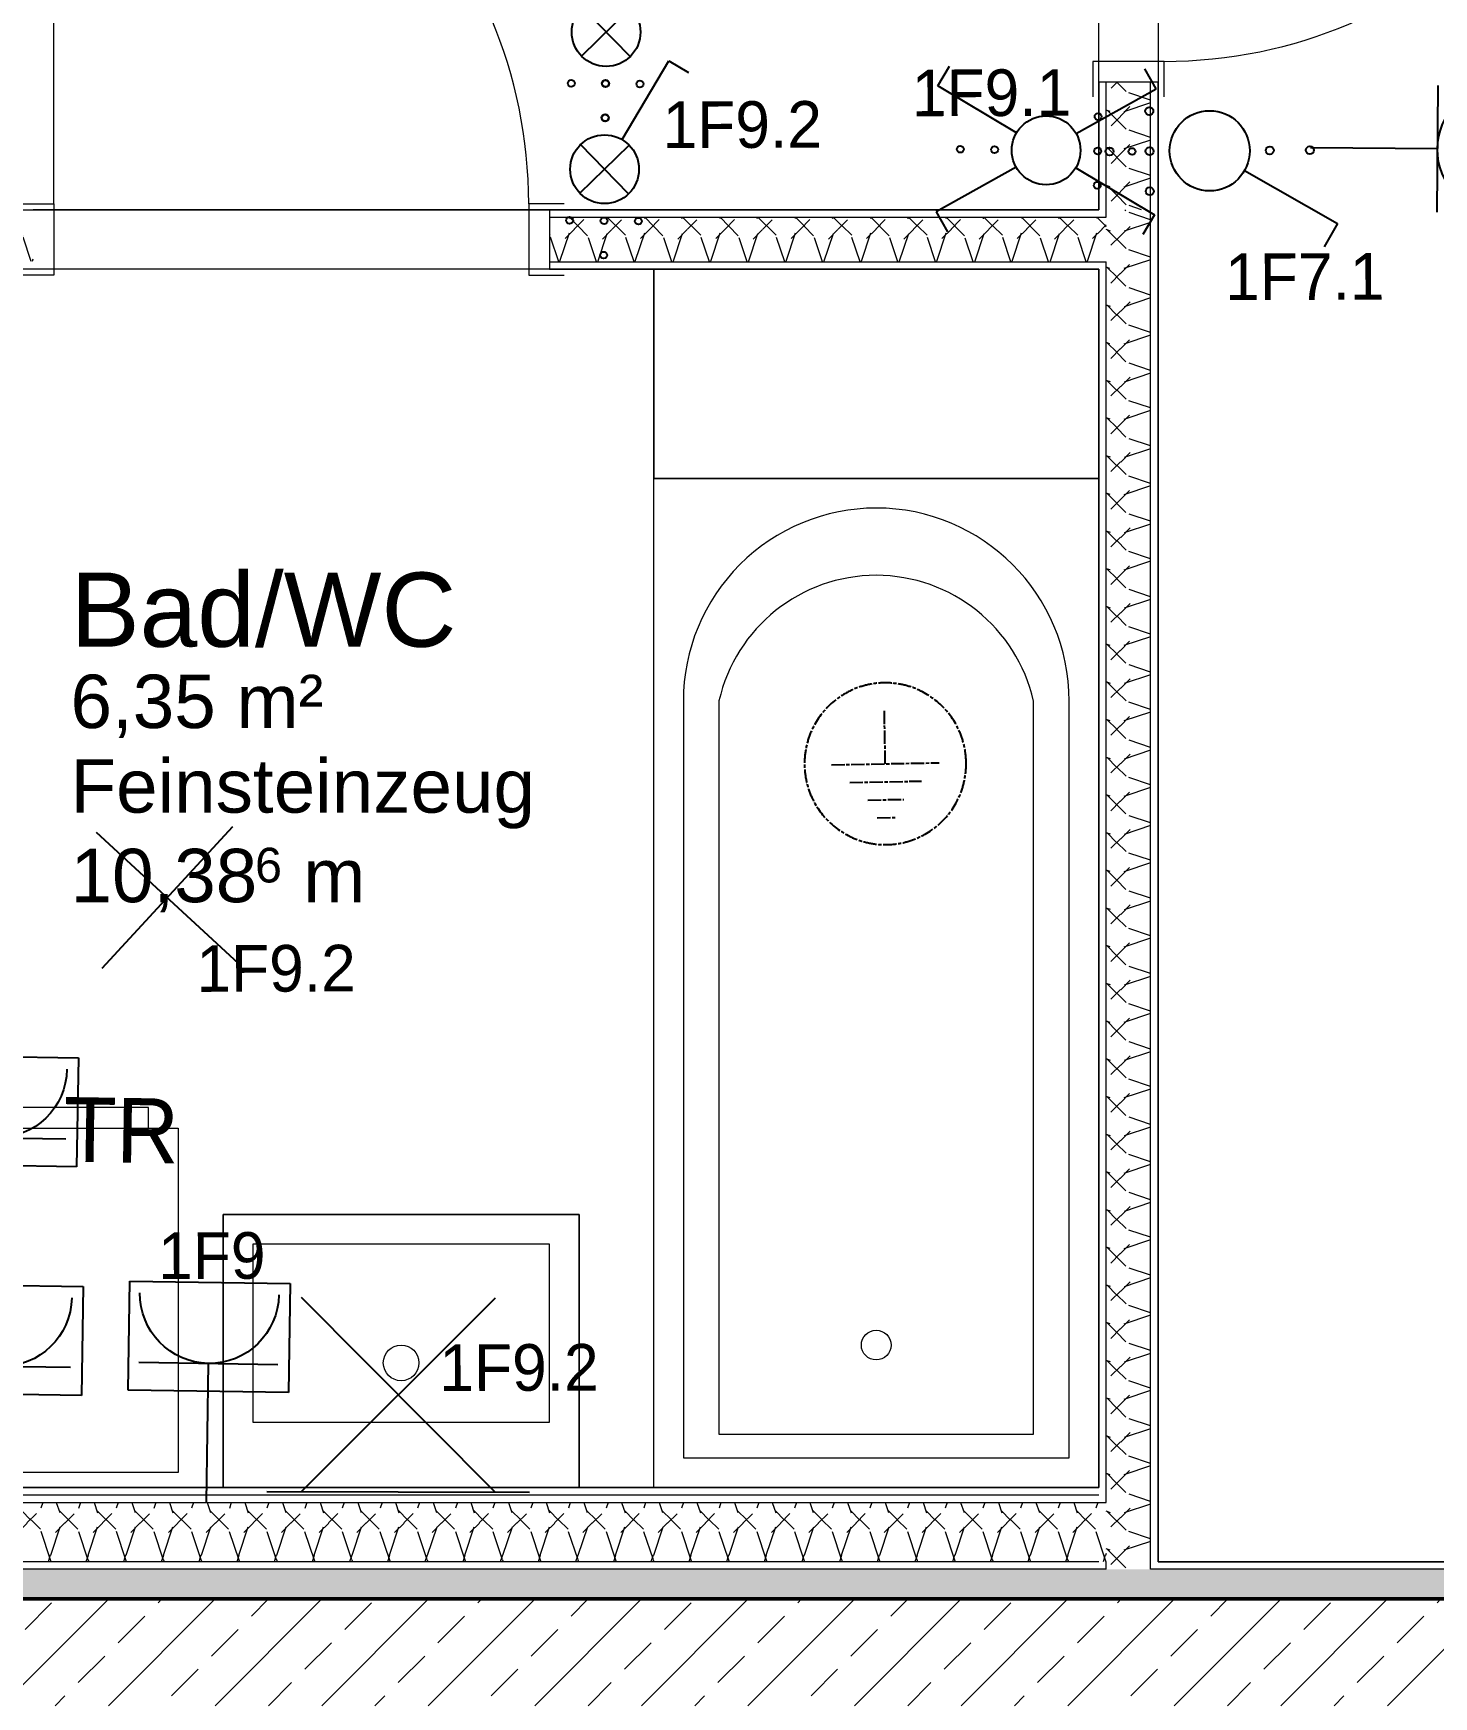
# Model space of a CAD drawing. Header units: metres. Extents: x -17679 to 22565, y -12299 to 33430.
# Drawn here: x 6435 to 8795, y 13222 to 16024 of the extents above; entities that cross this region are included whole.
import ezdxf
from ezdxf.enums import TextEntityAlignment as Align

# ---------------------------------------------------------------- set-up
doc = ezdxf.new("R2010")
doc.units = ezdxf.units.M
doc.linetypes.add('ACAD_ISO08W100', pattern=[36, 24, -3, 6, -3])
doc.layers.get('0').update_dxf_attribs({"color": 252})
for name, color, linetype, lineweight in [('A_Decken', 8, 'Continuous', 13), ('A_Raeume_', 7, 'Continuous', 5), ('A_Raeume_Beschriftung_', 7, 'Continuous', 9), ('A_Sanitaer', 3, 'Continuous', 13), ('A_Tueren', 31, 'Continuous', 13), ('A_Waende', 7, 'Continuous', 13)]:
    doc.layers.add(name, color=color, linetype=linetype, lineweight=lineweight)
doc.layers.add('E_ERDUNG', color=150, linetype='ACAD_ISO08W100', true_color=0x0f87ff)
doc.layers.add('E_Steckdose+Schalter', color=150, linetype='Continuous', true_color=0x0b6cf4)
doc.layers.add('ET_LEGENDE - Wohnung$0$800_KO_HI____L', color=130, linetype='Continuous')
doc.styles.add('Arial_2', font='arial.ttf', dxfattribs={"height": 0.09})
doc.styles.add('Arial_3', font='arial.ttf', dxfattribs={"height": 0.05849})
doc.styles.add('Arial_4', font='arial.ttf', dxfattribs={"height": 0.125})
doc.styles.add('ET_LEGENDE - Wohnung$0$ROMANS', font='romans.shx', dxfattribs={"width": 0.6})

# ---------------------------------------------------------------- blocks, each defined once
blk = doc.blocks.new('*U548')
for p, q in [((25, 43.3), (91.7, 158.8)), ((91.7, 158.8), (120.5, 142.1)), ((-35.4, -35.4), (35.4, 35.4)), ((35.4, -35.4), (-35.4, 35.4))]:
    blk.add_line(p, q)
blk.add_circle((0, 0), 50)
at = {"layer": 'ET_LEGENDE - Wohnung$0$800_KO_HI____L'}
for centre in [(0, 125), (0, 75), (-50, -75), (0, -75), (50, -75), (0, -125)]:
    blk.add_circle(centre, 5, dxfattribs=at)
at = {"style": 'ET_LEGENDE - Wohnung$0$ROMANS', "width": 0.6, "flags": 1}
for tag, p in [('RAUMBUCHNUMMER', (-0.2, -465.7)), ('ANLAGE', (-0.2, -615.7))]:
    blk.add_attdef(tag, text='', height=100, dxfattribs=at).set_placement(p, align=Align.MIDDLE)
for tag, p in [('TEILANLAGE_NR', (-0.2, -765.7)), ('KOMPONENTE', (-0.2, -915.7)), ('KOMPONENTE_NR', (-0.2, -1065.7)), ('BEZEICHNUNG', (-0.2, -1215.7)), ('TYP', (-0.2, -1365.7)), ('HERSTELLER', (-0.2, -1515.7)), ('MODEL', (-0.2, -1665.7)), ('LEISTUNG_MAX', (-0.2, -1815.7)), ('SPEZIFISCH_1', (-0.2, -1965.7)), ('SPEZIFISCH_2', (-0.2, -2115.7)), ('SPEZIFISCH_3', (-0.2, -2265.7)), ('SPEZIFISCH_4', (-0.2, -2415.7)), ('SPEZIFISCH_5', (-0.2, -2565.7)), ('GEWERKE_CODE', (-0.2, -2715.7)), ('LV_POS', (-0.2, -2865.7)), ('ZAEHLER', (-0.2, -3015.7)), ('PLATZHALTER_1', (-0.2, -3165.7)), ('PLATZHALTER_2', (-0.2, -3315.7)), ('PLATZHALTER_3', (-0.2, -3465.7)), ('JOBLISTE_VDMA', (-0.2, -3615.7)), ('ET_SPEZIFISCH_1', (-0.2, -3765.7)), ('ET_SPEZIFISCH_2', (-0.2, -3915.7)), ('ET_SPEZIFISCH_3', (-0.2, -4065.7)), ('ET_SPEZIFISCH_4', (-0.2, -4215.7)), ('ET_SPEZIFISCH_5', (-0.2, -4365.7)), ('ET_SPEZIFISCH_6', (-0.2, -4515.7)), ('ET_SPEZIFISCH_7', (-0.2, -4665.7))]:
    blk.add_attdef(tag, text='', height=100, dxfattribs=at).set_placement(p, align=Align.MIDDLE_CENTER)
blk = doc.blocks.new('*U550')
for p, q in [((-91.7, 158.8), (-120.5, 142.1)), ((-25, 43.3), (-91.7, 158.8)), ((25, 43.3), (91.7, 158.8)), ((91.7, 158.8), (120.5, 142.1)), ((-25, -43.3), (-91.7, -158.8)), ((25, -43.3), (91.7, -158.8)), ((-91.7, -158.8), (-120.5, -142.1)), ((91.7, -158.8), (120.5, -142.1))]:
    blk.add_line(p, q)
blk.add_circle((0, 0), 50)
at = {"layer": 'ET_LEGENDE - Wohnung$0$800_KO_HI____L'}
for centre in [(0, 125), (0, 75), (-50, -75), (0, -75), (50, -75), (0, -125)]:
    blk.add_circle(centre, 5, dxfattribs=at)
at = {"style": 'ET_LEGENDE - Wohnung$0$ROMANS', "width": 0.6, "flags": 1}
for tag, p in [('RAUMBUCHNUMMER', (-0.2, -465.7)), ('ANLAGE', (-0.2, -615.7))]:
    blk.add_attdef(tag, text='', height=100, dxfattribs=at).set_placement(p, align=Align.MIDDLE)
for tag, p in [('TEILANLAGE_NR', (-0.2, -765.7)), ('KOMPONENTE', (-0.2, -915.7)), ('KOMPONENTE_NR', (-0.2, -1065.7)), ('BEZEICHNUNG', (-0.2, -1215.7)), ('TYP', (-0.2, -1365.7)), ('HERSTELLER', (-0.2, -1515.7)), ('MODEL', (-0.2, -1665.7)), ('LEISTUNG_MAX', (-0.2, -1815.7)), ('SPEZIFISCH_1', (-0.2, -1965.7)), ('SPEZIFISCH_2', (-0.2, -2115.7)), ('SPEZIFISCH_3', (-0.2, -2265.7)), ('SPEZIFISCH_4', (-0.2, -2415.7)), ('SPEZIFISCH_5', (-0.2, -2565.7)), ('GEWERKE_CODE', (-0.2, -2715.7)), ('LV_POS', (-0.2, -2865.7)), ('ZAEHLER', (-0.2, -3015.7)), ('PLATZHALTER_1', (-0.2, -3165.7)), ('PLATZHALTER_2', (-0.2, -3315.7)), ('PLATZHALTER_3', (-0.2, -3465.7)), ('JOBLISTE_VDMA', (-0.2, -3615.7)), ('ET_SPEZIFISCH_1', (-0.2, -3765.7)), ('ET_SPEZIFISCH_2', (-0.2, -3915.7)), ('ET_SPEZIFISCH_3', (-0.2, -4065.7)), ('ET_SPEZIFISCH_4', (-0.2, -4215.7)), ('ET_SPEZIFISCH_5', (-0.2, -4365.7)), ('ET_SPEZIFISCH_6', (-0.2, -4515.7)), ('ET_SPEZIFISCH_7', (-0.2, -4665.7))]:
    blk.add_attdef(tag, text='', height=100, dxfattribs=at).set_placement(p, align=Align.MIDDLE_CENTER)
blk = doc.blocks.new('*U547')
for p, q in [((0, 0), (0, 97.7)), ((-97.7, 0), (97.7, 0)), ((-65.1, -32.6), (65.1, -32.6)), ((-32.6, -65.1), (32.6, -65.1)), ((-16.3, -97.7), (16.3, -97.7))]:
    blk.add_line(p, q)
blk.add_ellipse((0, 0), major_axis=(-103.6, 103.6), ratio=1, start_param=3.926991, end_param=10.210176)
at = {"style": 'ET_LEGENDE - Wohnung$0$ROMANS', "width": 0.6, "flags": 1}
for tag, p in [('RAUMBUCHNUMMER', (0, -425)), ('ANLAGE', (0, -575))]:
    blk.add_attdef(tag, text='', height=100, dxfattribs=at).set_placement(p, align=Align.MIDDLE)
for tag, p in [('TEILANLAGE_NR', (0, -725)), ('KOMPONENTE', (0, -875)), ('KOMPONENTE_NR', (0, -1025)), ('BEZEICHNUNG', (0, -1175)), ('TYP', (0, -1325)), ('HERSTELLER', (0, -1475)), ('MODEL', (0, -1625)), ('LEISTUNG_MAX', (0, -1775)), ('SPEZIFISCH_1', (0, -1925)), ('SPEZIFISCH_2', (0, -2075)), ('SPEZIFISCH_3', (0, -2225)), ('SPEZIFISCH_4', (0, -2375)), ('SPEZIFISCH_5', (0, -2525)), ('GEWERKE_CODE', (0, -2675)), ('LV_POS', (0, -2825)), ('ZAEHLER', (0, -2975)), ('PLATZHALTER_1', (0, -3125)), ('PLATZHALTER_2', (0, -3275)), ('PLATZHALTER_3', (0, -3425)), ('JOBLISTE_VDMA', (0, -3575)), ('ET_SPEZIFISCH_1', (0, -3725)), ('ET_SPEZIFISCH_2', (0, -3875)), ('ET_SPEZIFISCH_3', (0, -4025)), ('ET_SPEZIFISCH_4', (0, -4175)), ('ET_SPEZIFISCH_5', (0, -4325)), ('ET_SPEZIFISCH_6', (0, -4475)), ('ET_SPEZIFISCH_7', (0, -4625))]:
    blk.add_attdef(tag, text='', height=100, dxfattribs=at).set_placement(p, align=Align.MIDDLE_CENTER)
blk = doc.blocks.new('*U557')
for p, q in [((71.8, 72.9), (-72.6, 72.9)), ((-72.6, 72.9), (-72.6, -25.1)), ((71.8, -25.1), (71.8, 72.9)), ((62.5, 0), (-62.5, 0)), ((0, 0), (0, -125)), ((-72.6, -25.1), (71.8, -25.1))]:
    blk.add_line(p, q)
blk.add_arc((0, 62.5), 62.5, 180, 0)
at = {"style": 'ET_LEGENDE - Wohnung$0$ROMANS', "width": 0.8, "flags": 1}
for tag, p in [('RAUMBUCHNUMMER', (0, -425)), ('ANLAGE', (0, -595.4)), ('TEILANLAGE_NR', (0, -755.5)), ('KOMPONENTE', (0, -901.3)), ('KOMPONENTE_NR', (0, -1063.3)), ('BEZEICHNUNG', (0, -1205.6)), ('TYP', (0, -1346.7)), ('HERSTELLER', (0, -1514.1)), ('MODEL', (0, -1677.3)), ('LEISTUNG_MAX', (0, -1851.5)), ('SPEZIFISCH_1', (0, -2012.8)), ('SPEZIFISCH_2', (0, -2200)), ('SPEZIFISCH_3', (0, -2374.2)), ('SPEZIFISCH_4', (0, -2548.5)), ('SPEZIFISCH_5', (0, -2722.7)), ('GEWERKE_CODE', (0, -2897)), ('LV_POS', (0, -3071.2)), ('ZAEHLER', (0, -3245.5)), ('PLATZHALTER_1', (0, -3419.7)), ('PLATZHALTER_2', (0, -3594)), ('PLATZHALTER_3', (0, -3768.2)), ('JOBLISTE_VDMA', (0, -3942.5))]:
    blk.add_attdef(tag, text='', height=100, dxfattribs=at).set_placement(p, align=Align.MIDDLE)
blk = doc.blocks.new('*U546')
for p, q in [((-70.7, -70.7), (70.7, 70.7)), ((70.7, -70.7), (-70.7, 70.7)), ((-95.7, -70.7), (95.7, -70.7))]:
    blk.add_line(p, q)
at = {"style": 'ET_LEGENDE - Wohnung$0$ROMANS', "width": 0.6, "flags": 1}
for tag, p in [('RAUMBUCHNUMMER', (0, -400)), ('ANLAGE', (0, -550))]:
    blk.add_attdef(tag, text='', height=100, dxfattribs=at).set_placement(p, align=Align.MIDDLE)
for tag, p in [('TEILANLAGE_NR', (0, -700)), ('KOMPONENTE', (0, -850)), ('KOMPONENTE_NR', (0, -1000)), ('BEZEICHNUNG', (0, -1150)), ('TYP', (0, -1300)), ('HERSTELLER', (0, -1450)), ('MODEL', (0, -1600)), ('LEISTUNG_MAX', (0, -1750)), ('SPEZIFISCH_1', (0, -1900)), ('SPEZIFISCH_2', (0, -2050)), ('SPEZIFISCH_3', (0, -2200)), ('SPEZIFISCH_4', (0, -2350)), ('SPEZIFISCH_5', (0, -2500)), ('GEWERKE_CODE', (0, -2650)), ('LV_POS', (0, -2800)), ('ZAEHLER', (0, -2950)), ('PLATZHALTER_1', (0, -3100)), ('PLATZHALTER_2', (0, -3250)), ('PLATZHALTER_3', (0, -3400)), ('JOBLISTE_VDMA', (0, -3550)), ('ET_SPEZIFISCH_1', (0, -3700)), ('ET_SPEZIFISCH_2', (0, -3850)), ('ET_SPEZIFISCH_3', (0, -4000)), ('ET_SPEZIFISCH_4', (0, -4150)), ('ET_SPEZIFISCH_5', (0, -4300)), ('ET_SPEZIFISCH_6', (0, -4450)), ('ET_SPEZIFISCH_7', (0, -4600))]:
    blk.add_attdef(tag, text='', height=100, dxfattribs=at).set_placement(p, align=Align.MIDDLE_CENTER)
blk = doc.blocks.new('*U543')
for p, q in [((-70.7, -70.7), (70.7, 70.7)), ((70.7, -70.7), (-70.7, 70.7))]:
    blk.add_line(p, q)
at = {"style": 'ET_LEGENDE - Wohnung$0$ROMANS', "width": 0.6, "flags": 1}
for tag, p in [('RAUMBUCHNUMMER', (0, -400)), ('ANLAGE', (0, -550))]:
    blk.add_attdef(tag, text='', height=100, dxfattribs=at).set_placement(p, align=Align.MIDDLE)
for tag, p in [('TEILANLAGE_NR', (0, -700)), ('KOMPONENTE', (0, -850)), ('KOMPONENTE_NR', (0, -1000)), ('BEZEICHNUNG', (0, -1150)), ('TYP', (0, -1300)), ('HERSTELLER', (0, -1450)), ('MODEL', (0, -1600)), ('LEISTUNG_MAX', (0, -1750)), ('SPEZIFISCH_1', (0, -1900)), ('SPEZIFISCH_2', (0, -2050)), ('SPEZIFISCH_3', (0, -2200)), ('SPEZIFISCH_4', (0, -2350)), ('SPEZIFISCH_5', (0, -2500)), ('GEWERKE_CODE', (0, -2650)), ('LV_POS', (0, -2800)), ('ZAEHLER', (0, -2950)), ('PLATZHALTER_1', (0, -3100)), ('PLATZHALTER_2', (0, -3250)), ('PLATZHALTER_3', (0, -3400)), ('JOBLISTE_VDMA', (0, -3550)), ('ET_SPEZIFISCH_1', (0, -3700)), ('ET_SPEZIFISCH_2', (0, -3850)), ('ET_SPEZIFISCH_3', (0, -4000)), ('ET_SPEZIFISCH_4', (0, -4150)), ('ET_SPEZIFISCH_5', (0, -4300)), ('ET_SPEZIFISCH_6', (0, -4450)), ('ET_SPEZIFISCH_7', (0, -4600))]:
    blk.add_attdef(tag, text='', height=100, dxfattribs=at).set_placement(p, align=Align.MIDDLE_CENTER)
blk = doc.blocks.new('*U534')
for p, q in [((25, 43.3), (91.7, 158.8)), ((91.7, 158.8), (120.5, 142.1))]:
    blk.add_line(p, q)
blk.add_circle((0, 0), 50)
at = {"layer": 'ET_LEGENDE - Wohnung$0$800_KO_HI____L'}
for centre in [(0, 125), (0, 75), (-50, -75), (0, -75), (50, -75), (0, -125)]:
    blk.add_circle(centre, 5, dxfattribs=at)
at = {"style": 'ET_LEGENDE - Wohnung$0$ROMANS', "width": 0.6, "flags": 1}
for tag, p in [('RAUMBUCHNUMMER', (-0.2, -465.7)), ('ANLAGE', (-0.2, -615.7))]:
    blk.add_attdef(tag, text='', height=100, dxfattribs=at).set_placement(p, align=Align.MIDDLE)
for tag, p in [('TEILANLAGE_NR', (-0.2, -765.7)), ('KOMPONENTE', (-0.2, -915.7)), ('KOMPONENTE_NR', (-0.2, -1065.7)), ('BEZEICHNUNG', (-0.2, -1215.7)), ('TYP', (-0.2, -1365.7)), ('HERSTELLER', (-0.2, -1515.7)), ('MODEL', (-0.2, -1665.7)), ('LEISTUNG_MAX', (-0.2, -1815.7)), ('SPEZIFISCH_1', (-0.2, -1965.7)), ('SPEZIFISCH_2', (-0.2, -2115.7)), ('SPEZIFISCH_3', (-0.2, -2265.7)), ('SPEZIFISCH_4', (-0.2, -2415.7)), ('SPEZIFISCH_5', (-0.2, -2565.7)), ('GEWERKE_CODE', (-0.2, -2715.7)), ('LV_POS', (-0.2, -2865.7)), ('ZAEHLER', (-0.2, -3015.7)), ('PLATZHALTER_1', (-0.2, -3165.7)), ('PLATZHALTER_2', (-0.2, -3315.7)), ('PLATZHALTER_3', (-0.2, -3465.7)), ('JOBLISTE_VDMA', (-0.2, -3615.7)), ('ET_SPEZIFISCH_1', (-0.2, -3765.7)), ('ET_SPEZIFISCH_2', (-0.2, -3915.7)), ('ET_SPEZIFISCH_3', (-0.2, -4065.7)), ('ET_SPEZIFISCH_4', (-0.2, -4215.7)), ('ET_SPEZIFISCH_5', (-0.2, -4365.7)), ('ET_SPEZIFISCH_6', (-0.2, -4515.7)), ('ET_SPEZIFISCH_7', (-0.2, -4665.7))]:
    blk.add_attdef(tag, text='', height=100, dxfattribs=at).set_placement(p, align=Align.MIDDLE_CENTER)
blk = doc.blocks.new('*U553')
for p, q in [((62.5, 0), (-62.5, 0)), ((0, 0), (0, -125))]:
    blk.add_line(p, q)
blk.add_arc((0, 62.5), 62.5, 180, 0)
at = {"style": 'ET_LEGENDE - Wohnung$0$ROMANS', "width": 0.8, "flags": 1}
for tag, p in [('RAUMBUCHNUMMER', (0, -425)), ('ANLAGE', (0, -595.4)), ('TEILANLAGE_NR', (0, -755.5)), ('KOMPONENTE', (0, -901.3)), ('KOMPONENTE_NR', (0, -1063.3)), ('BEZEICHNUNG', (0, -1205.6)), ('TYP', (0, -1346.7)), ('HERSTELLER', (0, -1514.1)), ('MODEL', (0, -1677.3)), ('LEISTUNG_MAX', (0, -1851.5)), ('SPEZIFISCH_1', (0, -2012.8)), ('SPEZIFISCH_2', (0, -2200)), ('SPEZIFISCH_3', (0, -2374.2)), ('SPEZIFISCH_4', (0, -2548.5)), ('SPEZIFISCH_5', (0, -2722.7)), ('GEWERKE_CODE', (0, -2897)), ('LV_POS', (0, -3071.2)), ('ZAEHLER', (0, -3245.5)), ('PLATZHALTER_1', (0, -3419.7)), ('PLATZHALTER_2', (0, -3594)), ('PLATZHALTER_3', (0, -3768.2)), ('JOBLISTE_VDMA', (0, -3942.5)), ('ET_SPEZIFISCH_1', (0, -4116.7)), ('ET_SPEZIFISCH_2', (0, -4291)), ('ET_SPEZIFISCH_3', (0, -4465.2)), ('ET_SPEZIFISCH_4', (0, -4639.5)), ('ET_SPEZIFISCH_5', (0, -4813.7)), ('ET_SPEZIFISCH_6', (0, -4988)), ('ET_SPEZIFISCH_7', (0, -5162.2))]:
    blk.add_attdef(tag, text='', height=100, dxfattribs=at).set_placement(p, align=Align.MIDDLE)
blk = doc.blocks.new('UZ_D1 - SL_0800x2000_Zimmertür_Stahlzarge_GK-7175508-263_PP_03DG_BT2')
at = {"layer": 'A_Tueren', "lineweight": 5}
for p, q in [((-0.4, 0.06), (-0.46, 0.06)), ((-0.4, -0.06), (-0.4, 0.06)), ((0.4, 0.06), (0.46, 0.06)), ((0.4, -0.06), (0.4, 0.06)), ((-0.46, -0.06), (-0.4, -0.06)), ((0.46, -0.06), (0.4, -0.06)), ((0.4, -0.06), (0.4, -0.86))]:
    blk.add_line(p, q, dxfattribs=at)
blk.add_arc((0.4, -0.06), 0.8, 180, 270, dxfattribs=at)
blk = doc.blocks.new('UZ_D1 - SL_0800x2000_Zimmertür_Stahlzarge_GK-7175309-263_PP_03DG_BT2')
at = {"layer": 'A_Tueren', "lineweight": 5}
for p, q in [((-0.4, 0.06), (-0.46, 0.06)), ((-0.4, -0.06), (-0.4, 0.06)), ((0.4, 0.06), (0.46, 0.06)), ((0.4, -0.06), (0.4, 0.06)), ((-0.46, -0.06), (-0.4, -0.06)), ((0.46, -0.06), (0.4, -0.06)), ((0.4, -0.06), (0.4, -0.86))]:
    blk.add_line(p, q, dxfattribs=at)
blk.add_arc((0.4, -0.06), 0.8, 180, 270, dxfattribs=at)
blk = doc.blocks.new('Sani_Badewanne - 750x1700-11579142-263_PP_03DG_BT2')
at = {"layer": 'A_Sanitaer', "lineweight": 5}
for p, q in [((0.375, 0), (0.375, -1.7)), ((0.375, 0), (0.375, -1.7)), ((0.375, -1.7), (-0.375, -1.7)), ((0.375, -1.7), (-0.375, -1.7))]:
    blk.add_line(p, q, dxfattribs=at)
at = {"layer": 'A_Sanitaer'}
for p, q in [((0.375, 0), (0.375, -1.7)), ((0.325, -0.05), (-0.325, -0.05)), ((-0.325, -0.05), (-0.325, -1.325)), ((0.325, -1.325), (0.325, -0.05)), ((-0.265, -0.09), (-0.265, -1.325)), ((0.265, -0.09), (-0.265, -0.09)), ((0.265, -1.325), (0.265, -0.09)), ((0.375, -1.7), (-0.375, -1.7)), ((0.375, -1.7), (-0.375, -1.7)), ((-0.375, -1.7), (-0.375, -2.0525)), ((-0.375, -2.0525), (-0.375, -1.7)), ((-0.375, -1.7), (0.375, -1.7)), ((0.375, -2.0525), (0.375, -1.7)), ((0.375, -1.7), (0.375, -2.0525)), ((0.375, -2.0525), (-0.375, -2.0525))]:
    blk.add_line(p, q, dxfattribs=at)
blk.add_circle((0, -0.24), 0.025, dxfattribs=at)
for centre, radius, start, end in [((0, -1.325), 0.325, 180, 270), ((0, -1.265), 0.2717, 192.7575, 270), ((0, -1.265), 0.2717, 270, 347.2425), ((0, -1.325), 0.325, 270, 0)]:
    blk.add_arc(centre, radius, start, end, dxfattribs=at)
blk = doc.blocks.new('Sani_Waschmaschine - 600x600-V33-263_PP_03DG_BT2')
at = {"layer": 'A_Sanitaer'}
for p, q in [((0.0175, 0.0484), (0.0175, 0.0134)), ((0.0238, 0.0484), (0.0175, 0.0484)), ((0.5175, 0.0484), (0.0175, 0.0484)), ((0.0423, 0.0484), (0.0238, 0.0484)), ((0.0721, 0.0484), (0.0423, 0.0484)), ((0.1116, 0.0484), (0.0721, 0.0484)), ((0.159, 0.0484), (0.1116, 0.0484)), ((0.2119, 0.0484), (0.159, 0.0484)), ((0.2675, 0.0484), (0.2119, 0.0484)), ((0.3231, 0.0484), (0.2675, 0.0484)), ((0.376, 0.0484), (0.3231, 0.0484)), ((0.4234, 0.0484), (0.376, 0.0484)), ((0.463, 0.0484), (0.4234, 0.0484)), ((0.4928, 0.0484), (0.463, 0.0484)), ((0.5112, 0.0484), (0.4928, 0.0484)), ((0.5175, 0.0484), (0.5112, 0.0484)), ((0.5175, 0.0134), (0.5175, 0.0484)), ((-0.0325, 0.0134), (0.5675, 0.0134)), ((-0.0325, -0.5666), (-0.0325, 0.0134)), ((0.0175, 0.0134), (0.1116, 0.0134)), ((0.0175, 0.0134), (0.0238, 0.0134)), ((0.0238, 0.0134), (0.0423, 0.0134)), ((0.0423, 0.0134), (0.0721, 0.0134)), ((0.0721, 0.0134), (0.1116, 0.0134)), ((0.1116, 0.0134), (0.159, 0.0134)), ((0.1116, 0.0134), (0.159, 0.0134)), ((0.159, 0.0134), (0.2119, 0.0134)), ((0.159, 0.0134), (0.2119, 0.0134)), ((0.2119, 0.0134), (0.2675, 0.0134)), ((0.2119, 0.0134), (0.2675, 0.0134)), ((0.2675, 0.0134), (0.3231, 0.0134)), ((0.2675, 0.0134), (0.3231, 0.0134)), ((0.3231, 0.0134), (0.376, 0.0134)), ((0.3231, 0.0134), (0.376, 0.0134)), ((0.376, 0.0134), (0.4234, 0.0134)), ((0.376, 0.0134), (0.4234, 0.0134)), ((0.4234, 0.0134), (0.463, 0.0134)), ((0.4234, 0.0134), (0.463, 0.0134)), ((0.463, 0.0134), (0.4928, 0.0134)), ((0.463, 0.0134), (0.4928, 0.0134)), ((0.4928, 0.0134), (0.5112, 0.0134)), ((0.4928, 0.0134), (0.5112, 0.0134)), ((0.5112, 0.0134), (0.5175, 0.0134)), ((0.5112, 0.0134), (0.5175, 0.0134)), ((0.5675, 0.0134), (0.5675, -0.5666)), ((0.5675, -0.5666), (-0.0325, -0.5666))]:
    blk.add_line(p, q, dxfattribs=at)
blk = doc.blocks.new('Sani_Waschtisch_Wandbasiert_eckig_einzel - 600 x 460-V35-263_PP_03DG_BT2')
at = {"layer": 'A_Sanitaer', "lineweight": 5}
for p, q in [((-0.1774, -0.5225), (-0.1774, -0.0625)), ((-0.1774, -0.0625), (-0.1774, -0.5225)), ((0.4226, -0.0625), (0.4226, -0.5225)), ((0.4226, -0.5225), (0.4226, -0.0625)), ((0.3726, -0.1725), (-0.1274, -0.1725)), ((-0.1274, -0.1725), (-0.1274, -0.4725)), ((0.3726, -0.4725), (0.3726, -0.1725)), ((-0.1274, -0.4725), (0.3726, -0.4725)), ((0.4226, -0.5225), (-0.1774, -0.5225)), ((-0.1774, -0.5225), (0.4226, -0.5225))]:
    blk.add_line(p, q, dxfattribs=at)
blk.add_circle((0.1226, -0.2725), 0.03, dxfattribs=at)
blk = doc.blocks.new('6546546')
at = {"layer": 'A_Waende', "lineweight": 5, "true_color": 0x636466}
h = blk.add_hatch(dxfattribs=at)
h.set_pattern_fill('FP_73', color=251, angle=247.64, style=0, pattern_type=2)
h.set_pattern_definition([(134.998, (-41.3924, 72.58417), (-0.253995, 0.127012), [0.02245, -0.15715]), (134.998, (-41.50392, 72.63112), (-0.253995, 0.127012), [0.02245, -0.15715]), (134.998, (-41.39253, 72.646935), (-0.253995, 0.127012), [0.02245, -0.15715]), (134.998, (-41.50367, 72.69482), (-0.253995, 0.127012), [0.02245, -0.15715]), (161.563, (-41.408777, 72.599553), (-0.5079932, 0.1270184), [0.0502, -0.35141]), (161.563, (-41.45616, 72.6158), (-0.5079932, 0.1270184), [0.0502, -0.35141]), (161.563, (-41.408527, 72.663247), (-0.5079932, 0.1270184), [0.0502, -0.35141]), (161.563, (-41.45629, 72.67857), (-0.5079932, 0.1270184), [0.0502, -0.35141]), (224.998, (-41.50386, 72.59974), (0.254004, 0.126995), [0.02245, -0.15715]), (224.998, (-41.39253, 72.646935), (0.254004, 0.126995), [0.02245, -0.15715]), (224.998, (-41.50361, 72.66343), (0.254004, 0.126995), [0.02245, -0.15715]), (224.998, (-41.39228, 72.71063), (0.254004, 0.126995), [0.02245, -0.15715]), (198.433, (-41.45616, 72.6158), (0.508002, 0.126983), [0.0502, -0.35141]), (198.433, (-41.40846, 72.631863), (0.508002, 0.126983), [0.0502, -0.35141]), (198.433, (-41.45629, 72.67857), (0.508002, 0.126983), [0.0502, -0.35141]), (198.433, (-41.408593, 72.694632), (0.508002, 0.126983), [0.0502, -0.35141])])
h.paths.add_polyline_path([(-41.4052, 71.9338), (-41.4052, 71.9338), (-41.4052, 72.1488), (-41.4802, 72.1488), (-41.4802, 71.9338)])
h.paths.add_polyline_path([(-41.4051, 73.0188), (-41.4051, 73.2213), (-41.4801, 73.2213), (-41.4801, 73.0188)])
h = blk.add_hatch(dxfattribs=at)
h.set_pattern_fill('FP_97', color=251, angle=247.64, style=0, pattern_type=2)
h.set_pattern_definition([(134.998, (-41.39313, 70.79491), (-0.2539954, 0.127012), [0.02245, -0.15715]), (134.998, (-41.50427, 70.84279), (-0.2539954, 0.127012), [0.02245, -0.15715]), (134.998, (-41.39288, 70.85861), (-0.2539954, 0.127012), [0.02245, -0.15715]), (134.998, (-41.50402, 70.90649), (-0.2539954, 0.127012), [0.02245, -0.15715]), (161.563, (-41.408203, 70.810845), (-0.5079932, 0.1270184), [0.0502, -0.35141]), (161.563, (-41.455965, 70.826167), (-0.5079932, 0.1270184), [0.0502, -0.35141]), (161.563, (-41.408878, 70.87492), (-0.5079932, 0.1270184), [0.0502, -0.35141]), (161.563, (-41.45664, 70.89024), (-0.5079932, 0.1270184), [0.0502, -0.35141]), (224.998, (-41.50328, 70.81103), (0.254004, 0.1269946), [0.02245, -0.15715]), (224.998, (-41.39288, 70.85861), (0.254004, 0.1269946), [0.02245, -0.15715]), (224.998, (-41.50434, 70.87418), (0.254004, 0.1269946), [0.02245, -0.15715]), (224.998, (-41.39263, 70.9223), (0.254004, 0.1269946), [0.02245, -0.15715]), (198.433, (-41.455965, 70.826167), (0.5080021, 0.126983), [0.0502, -0.35141]), (198.433, (-41.40827, 70.84223), (0.5080021, 0.126983), [0.0502, -0.35141]), (198.433, (-41.45664, 70.89024), (0.5080021, 0.126983), [0.0502, -0.35141]), (198.433, (-41.408943, 70.906304), (0.5080021, 0.126983), [0.0502, -0.35141])])
h.paths.add_polyline_path([(-41.4052, 69.6438), (-41.4052, 71.9338), (-41.4802, 71.9338), (-41.4802, 69.6438)])
h = blk.add_hatch(dxfattribs=at)
h.set_pattern_fill('FP_72', color=251, angle=-112.36, style=0, pattern_type=2)
h.set_pattern_definition([(44.998, (-43.06325, 71.83443), (0.1270123, 0.2539954), [0.02245, -0.15715]), (44.998, (-43.01575, 71.94464), (0.1270123, 0.2539954), [0.02245, -0.15715]), (44.998, (-42.99955, 71.83418), (0.1270123, 0.2539954), [0.02245, -0.15715]), (44.998, (-42.95167, 71.94532), (0.1270123, 0.2539954), [0.02245, -0.15715]), (71.563, (-43.047315, 71.8495), (0.1270184, 0.5079932), [0.0502, -0.35141]), (71.563, (-43.03107, 71.89688), (0.1270184, 0.5079932), [0.0502, -0.35141]), (71.563, (-42.98362, 71.84925), (0.1270184, 0.5079932), [0.0502, -0.35141]), (71.563, (-42.96792, 71.897936), (0.1270184, 0.5079932), [0.0502, -0.35141]), (134.998, (-43.04713, 71.94458), (0.1269946, -0.2540043), [0.02245, -0.15715]), (134.998, (-42.99955, 71.83418), (0.1269946, -0.2540043), [0.02245, -0.15715]), (134.998, (-42.98306, 71.94525), (0.1269946, -0.2540043), [0.02245, -0.15715]), (134.998, (-42.93586, 71.83393), (0.1269946, -0.2540043), [0.02245, -0.15715]), (108.433, (-43.03107, 71.89688), (0.126983, -0.5080021), [0.0502, -0.35141]), (108.433, (-43.01593, 71.849564), (0.126983, -0.5080021), [0.0502, -0.35141]), (108.433, (-42.96792, 71.897936), (0.126983, -0.5080021), [0.0502, -0.35141]), (108.433, (-42.951856, 71.85024), (0.126983, -0.5080021), [0.0502, -0.35141])])
h.paths.add_polyline_path([(-41.4802, 71.8463), (-41.4802, 71.9213), (-42.4183, 71.9213), (-42.4183, 71.8463), (-41.4802, 71.8463)])
h.paths.add_polyline_path([(-41.4927, 71.8463), (-41.4927, 71.8463), (-41.4927, 71.9213)])
h.paths.add_polyline_path([(-43.2883, 71.8464), (-43.2883, 71.9214), (-44.6333, 71.9214), (-44.6333, 71.8464), (-43.3736, 71.8464)])
h = blk.add_hatch(dxfattribs=at)
h.set_pattern_fill('FP_76', color=251, angle=-112.36, style=0, pattern_type=2)
h.set_pattern_definition([(224.998, (-42.58855, 69.78148), (-0.127012, -0.2539954), [0.02245, -0.15715]), (224.998, (-42.63643, 69.67034), (-0.127012, -0.2539954), [0.02245, -0.15715]), (224.998, (-42.65224, 69.78173), (-0.127012, -0.2539954), [0.02245, -0.15715]), (224.998, (-42.70012, 69.67059), (-0.127012, -0.2539954), [0.02245, -0.15715]), (251.563, (-42.60486, 69.765484), (-0.1270184, -0.5079932), [0.0502, -0.35141]), (251.563, (-42.62018, 69.71772), (-0.1270184, -0.5079932), [0.0502, -0.35141]), (251.563, (-42.667628, 69.765353), (-0.1270184, -0.5079932), [0.0502, -0.35141]), (251.563, (-42.683874, 69.71797), (-0.1270184, -0.5079932), [0.0502, -0.35141]), (314.998, (-42.60412, 69.670025), (-0.1269946, 0.254004), [0.02245, -0.15715]), (314.998, (-42.65224, 69.78173), (-0.1269946, 0.254004), [0.02245, -0.15715]), (314.998, (-42.66781, 69.67027), (-0.1269946, 0.254004), [0.02245, -0.15715]), (314.998, (-42.71501, 69.7816), (-0.1269946, 0.254004), [0.02245, -0.15715]), (288.433, (-42.62018, 69.71772), (-0.126983, 0.5080021), [0.0502, -0.35141]), (288.433, (-42.636243, 69.76542), (-0.126983, 0.5080021), [0.0502, -0.35141]), (288.433, (-42.683874, 69.71797), (-0.126983, 0.5080021), [0.0502, -0.35141]), (288.433, (-42.699937, 69.76567), (-0.126983, 0.5080021), [0.0502, -0.35141])])
h.paths.add_polyline_path([(-41.4802, 69.6563), (-41.4802, 69.7563), (-43.6846, 69.7563), (-43.6846, 69.6564), (-41.4927, 69.6563)])
h.paths.add_polyline_path([(-41.4927, 69.6563), (-41.4927, 69.6564), (-41.4927, 69.7563)])
h = blk.add_hatch(dxfattribs=at)
h.set_pattern_fill('FP_78', color=251, angle=-112.36, style=0, pattern_type=2)
h.set_pattern_definition([(224.998, (-41.36858, 69.65594), (-0.1270123, -0.2539954), [0.02245, -0.15715]), (224.998, (-41.41608, 69.54572), (-0.1270123, -0.2539954), [0.02245, -0.15715]), (224.998, (-41.43227, 69.65619), (-0.1270123, -0.2539954), [0.02245, -0.15715]), (224.998, (-41.47923, 69.54466), (-0.1270123, -0.2539954), [0.02245, -0.15715]), (251.563, (-41.38451, 69.640864), (-0.1270184, -0.50799322), [0.0502, -0.35141]), (251.563, (-41.399833, 69.5931), (-0.1270184, -0.50799322), [0.0502, -0.35141]), (251.563, (-41.44728, 69.640733), (-0.1270184, -0.50799322), [0.0502, -0.35141]), (251.563, (-41.463908, 69.592426), (-0.1270184, -0.50799322), [0.0502, -0.35141]), (314.998, (-41.38377, 69.545405), (-0.1269946, 0.2540043), [0.02245, -0.15715]), (314.998, (-41.43227, 69.65619), (-0.1269946, 0.2540043), [0.02245, -0.15715]), (314.998, (-41.447845, 69.54473), (-0.1269946, 0.2540043), [0.02245, -0.15715]), (314.998, (-41.49504, 69.656055), (-0.1269946, 0.2540043), [0.02245, -0.15715]), (288.433, (-41.399833, 69.5931), (-0.12698295, 0.5080021), [0.0502, -0.35141]), (288.433, (-41.415896, 69.6408), (-0.12698295, 0.5080021), [0.0502, -0.35141]), (288.433, (-41.463908, 69.592426), (-0.12698295, 0.5080021), [0.0502, -0.35141]), (288.433, (-41.47997, 69.640123), (-0.12698295, 0.5080021), [0.0502, -0.35141])])
h.paths.add_polyline_path([(-37.7083, 69.5937), (-37.7083, 69.6437), (-45.0283, 69.6438), (-45.0283, 69.5939), (-37.7083, 69.5937)])
h = blk.add_hatch(dxfattribs=at)
h.set_pattern_fill('FP_2', color=251, style=0, pattern_type=2)
h.set_pattern_definition([(45, (0, 0), (-0.08980256, 0.08980256), []), (45, (0.0898, 0), (-0.08980256, 0.08980256), [0.0635, -0.03175])])
h.paths.add_polyline_path([(-44.9533, 69.4139), (-44.9533, 69.4139), (-44.9533, 69.4396)])
h.paths.add_polyline_path([(-37.7083, 69.4137), (-37.7083, 69.4139), (-37.7083, 69.5937), (-45.0283, 69.5937), (-45.0283, 69.4139), (-38.24, 69.4137)])
at = {"layer": 'A_Decken', "color": 251, "true_color": 0x636466}
for p, q in [((-42.4183, 71.9338), (-43.2883, 71.9339)), ((-43.2883, 71.9339), (-42.4183, 71.9338)), ((-41.4927, 71.8338), (-42.329, 71.8338)), ((-41.4927, 70.704), (-41.4927, 71.8338)), ((-43.1647, 69.7814), (-41.4927, 69.7813))]:
    blk.add_line(p, q, dxfattribs=at)
at = {"layer": 'A_Raeume_', "color": 251, "true_color": 0x636466, "flags": 128}
for points in [[(-44.6317, 71.9339), (-41.4927, 71.9338), (-41.4926, 73.2338), (-43.1731, 73.2338), (-43.1731, 73.7715), (-44.9657, 73.7715), (-44.9658, 71.9339), (-44.6808, 71.9339), (-44.6333, 71.9339)], [(-37.7083, 69.6562), (-37.7082, 73.1337), (-41.3926, 73.1338), (-41.3926, 73.096), (-41.3927, 71.9354), (-41.3927, 71.9338), (-41.3927, 71.8838), (-41.3927, 69.7188), (-41.3927, 69.6563)], [(-41.4927, 71.8338), (-41.4943, 71.8338), (-44.6333, 71.8339), (-44.6333, 70.7914), (-44.6333, 70.7439), (-44.6333, 70.7423), (-44.6333, 69.8814), (-43.6846, 69.8814), (-43.6846, 69.7814), (-41.4927, 69.7813)]]:
    blk.add_lwpolyline(points, close=True, dxfattribs=at)
at = {"layer": 'A_Waende', "color": 251, "true_color": 0x636466}
for p, q in [((-41.4927, 72.1488), (-41.4927, 71.9338)), ((-41.4802, 72.1488), (-41.4927, 72.1488)), ((-41.4802, 71.9213), (-41.4802, 72.1488)), ((-41.3927, 72.1488), (-41.4052, 72.1488)), ((-41.4052, 69.6438), (-41.4052, 72.1488)), ((-41.3927, 69.6563), (-41.3927, 72.1488)), ((-41.4927, 71.9338), (-42.4183, 71.9338)), ((-42.4183, 71.9338), (-42.4183, 71.9213)), ((-42.4183, 71.9213), (-41.4802, 71.9213)), ((-42.4183, 71.8463), (-42.4183, 71.8338)), ((-42.4183, 71.8463), (-41.4802, 71.8463)), ((-42.4183, 71.8338), (-41.4927, 71.8338)), ((-41.4927, 71.8338), (-41.4927, 69.7813)), ((-41.4802, 69.7563), (-41.4802, 71.8463)), ((-41.4927, 69.7813), (-43.6846, 69.7814)), ((-43.6846, 69.7564), (-41.4802, 69.7563)), ((-41.4802, 69.6438), (-44.6458, 69.6439)), ((-41.4927, 69.6563), (-44.6333, 69.6564)), ((-41.4802, 69.6438), (-41.4802, 69.6563)), ((-37.7083, 69.6437), (-41.4052, 69.6438)), ((-40.6575, 69.6563), (-41.3927, 69.6563))]:
    blk.add_line(p, q, dxfattribs=at)
at = {"layer": 'A_Waende', "color": 251, "lineweight": 5, "true_color": 0x636466}
for p, q in [((-41.4052, 72.1488), (-41.4802, 72.1488)), ((-42.4183, 71.9213), (-42.4183, 71.8463))]:
    blk.add_line(p, q, dxfattribs=at)
at = {"layer": 'A_Waende', "color": 251, "lineweight": 18, "true_color": 0x636466}
blk.add_line((-43.6846, 69.7689), (-41.4927, 69.7688), dxfattribs=at)
at = {"layer": 'A_Waende', "color": 251, "lineweight": 50, "true_color": 0x636466}
blk.add_line((-37.7083, 69.5937), (-45.0283, 69.5939), dxfattribs=at)
at = {"layer": 'A_Sanitaer', "color": 251, "true_color": 0x636466}
for name, p, rotation in [('Sani_Badewanne - 750x1700-11579142-263_PP_03DG_BT2', (-41.8677, 69.7813), 179.9982758785824), ('Sani_Waschmaschine - 600x600-V33-263_PP_03DG_BT2', (-43.6115, 70.3731), 359.998275878371), ('Sani_Waschtisch_Wandbasiert_eckig_einzel - 600 x 460-V35-263_PP_03DG_BT2', (-42.5457, 69.7188), 179.998275878371)]:
    blk.add_blockref(name, p, dxfattribs=dict(at, rotation=rotation))
at = {"layer": 'A_Tueren', "color": 251, "true_color": 0x636466}
for name, p, rotation in [('UZ_D1 - SL_0800x2000_Zimmertür_Stahlzarge_GK-7175508-263_PP_03DG_BT2', (-41.4426, 72.5838), 89.99827587845579), ('UZ_D1 - SL_0800x2000_Zimmertür_Stahlzarge_GK-7175309-263_PP_03DG_BT2', (-42.8533, 71.8838), 179.998275878371)]:
    blk.add_blockref(name, p, dxfattribs=dict(at, rotation=rotation))
at = {"layer": 'A_Raeume_Beschriftung_', "color": 251, "true_color": 0x636466, "attachment_point": 1}
for s, insert, char_height, width, style in [('Bad/WC', (-43.2254, 71.3227), 0.125, 0.793671, 'Arial_4'), ('6,35 m²', (-43.2254, 71.1507), 0.09, 0.505063, 'Arial_2'), ('Feinsteinzeug', (-43.2254, 71.0082), 0.09, 0.909915, 'Arial_2'), ('10,38', (-43.2254, 70.8573), 0.09, 0.376793, 'Arial_2'), ('6', (-42.9145, 70.8591), 0.0585, 0.056118, 'Arial_3'), (' m', (-42.8682, 70.8573), 0.09, 0.164346, 'Arial_2')]:
    blk.add_mtext(s, dxfattribs=dict(at, insert=insert, char_height=char_height, width=width, style=style))

msp = doc.modelspace()

# ---------------------------------------------------------------- block references
at = {"xscale": 1000, "yscale": 1000, "zscale": 1000}
msp.add_blockref('6546546', (49723.1, -56206.7), dxfattribs=at)
at = {"layer": 'E_ERDUNG', "xscale": 0.9299153030073933, "yscale": 0.9299153030073933, "zscale": 0.9299153030073933, "rotation": 1.039281867911562}
msp.add_blockref('*U547', (7870.8, 14793.9), dxfattribs=at)
at = {"layer": 'E_Steckdose+Schalter'}
for name, p, xscale, yscale, zscale, rotation in [('*U548', (7400.3, 16026.5), 1.158225034426243, 1.158225034426243, 1.158225034426243, 359.4160153068739), ('*U548', (7397.6, 15795.4), 1.158225034426243, 1.158225034426243, 1.158225034426243, 359.4160153068739), ('*U550', (8141.8, 15827.2), 1.158225034426243, 1.158225034426243, 1.158225034426243, 89.23998365739406), ('*U553', (8801.2, 15829.6), -1.709411511611679, 1.709411511611679, 1.70941151161168, 269.5670765846539), ('*U534', (8417.4, 15826.4), 1.350631848881135, 1.350631848881135, 1.350631848881135, 270.3582946752732), ('*U543', (6660.5, 14568.2), 1.626603779674895, 1.626603779674895, 1.626603779674895, 182.2804756445144), ('*U557', (6372.8, 14164), -1.872466151812784, 1.872466151812784, 1.872466151812784, 359.1043585717039), ('*U557', (6380.8, 13779), -1.872466151812784, 1.872466151812784, 1.872466151812784, 359.1043585717039), ('*U557', (6729.9, 13783.8), -1.872466151812784, 1.872466151812784, 1.872466151812784, 359.1043585717039), ('*U546', (7050.2, 13731), 2.314256675086783, 2.314256675086783, 2.314256675086783, 359.8961921666945)]:
    msp.add_blockref(name, p, dxfattribs=dict(at, xscale=xscale, yscale=yscale, zscale=zscale, rotation=rotation))

# ---------------------------------------------------------------- texts
at = {"color": 212}
for s, p in [('1F9.1', (7915.6, 15884.6)), ('1F9.2', (7495.5, 15830.9)), ('1F7.1', (8443.5, 15574.8)), ('1F9.2', (6709.9, 14409.6)), ('1F9', (6645.4, 13925.8)), ('1F9.2', (7119.3, 13737.2))]:
    msp.add_text(s, height=78.55, rotation=0.1777, dxfattribs=at).set_placement(p)
at = {"color": 30, "true_color": 0xf26722}
msp.add_text('TR', height=108.9, rotation=359.1044, dxfattribs=at).set_placement((6485.2, 14123.7))

doc.saveas('drawing.dxf')
